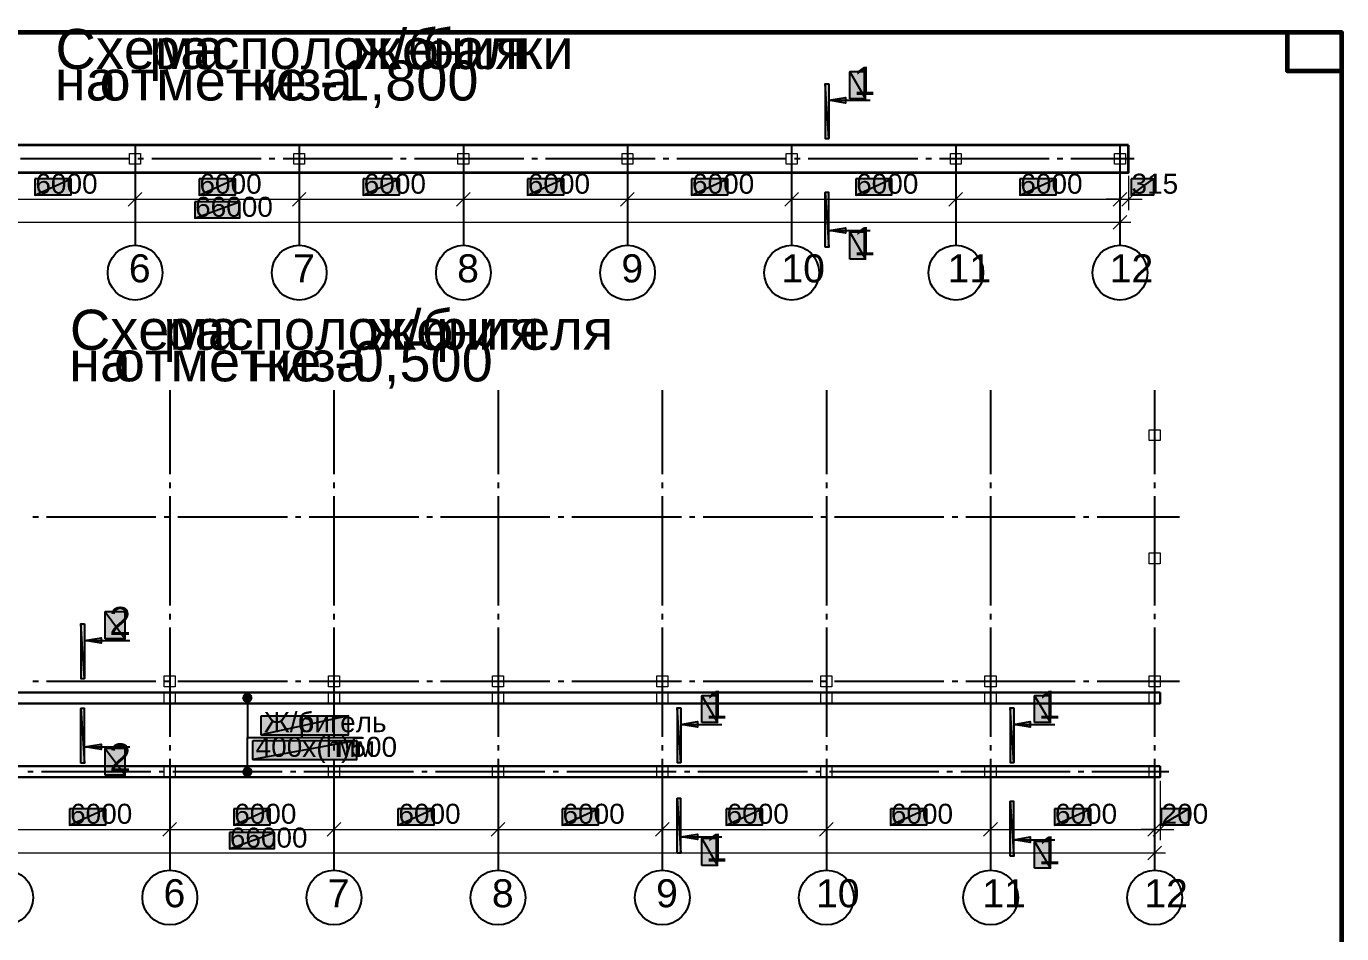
# Model space of a CAD drawing. Extents: x 8 to 21351, y 0 to 420.
# Drawn here: x 14166.9 to 14407.3, y 127.4 to 293.2 of the extents above; entities that cross this region are included whole.
import ezdxf

# ---------------------------------------------------------------- set-up
doc = ezdxf.new("R2010")
doc.units = 0
doc.styles.add('TEYPDFCAD_TEXT', font='arial.ttf')

msp = doc.modelspace()

# ---------------------------------------------------------------- hatches: boundary and pattern name
at = {"true_color": 0xffffff}
h = msp.add_hatch(color=0, dxfattribs=at)
h.paths.add_polyline_path([(14317.41, 280.01), (14317.41, 284.9), (14320.31, 280.01)])
h.paths.add_polyline_path([(14317.41, 284.9), (14320.31, 280.01), (14320.31, 284.9)])
h = msp.add_hatch(color=7)
h.paths.add_polyline_path([(14313.6, 282.7), (14313.6, 272.71), (14312.9, 282.7)])
h.paths.add_polyline_path([(14313.6, 272.71), (14312.9, 282.7), (14312.9, 272.71)])
for points in [[(14313.6, 279.72), (14316.61, 280.2), (14316.61, 279.21)], [(14313.6, 255.91), (14316.61, 256.39), (14316.61, 255.4)], [(14177.56, 181), (14180.57, 181.5), (14180.57, 180.51)], [(14286.57, 165.65), (14289.58, 166.16), (14289.58, 165.16)], [(14347.4, 165.65), (14350.41, 166.16), (14350.41, 165.16)], [(14177.56, 161.54), (14180.57, 162.05), (14180.57, 161.06)], [(14286.57, 145.1), (14289.58, 145.58), (14289.58, 144.59)], [(14347.4, 144.57), (14350.41, 145.08), (14350.41, 144.08)]]:
    msp.add_hatch(color=7).paths.add_polyline_path(points)
h = msp.add_hatch(color=0, dxfattribs=at)
h.paths.add_polyline_path([(14168.5, 265.39), (14168.5, 262.38), (14175.07, 265.39)])
h.paths.add_polyline_path([(14168.5, 262.38), (14175.07, 265.39), (14175.07, 262.38)])
h = msp.add_hatch(color=0, dxfattribs=at)
h.paths.add_polyline_path([(14198.5, 265.39), (14198.5, 262.38), (14205.08, 265.39)])
h.paths.add_polyline_path([(14198.5, 262.38), (14205.08, 265.39), (14205.08, 262.38)])
h = msp.add_hatch(color=0, dxfattribs=at)
h.paths.add_polyline_path([(14228.49, 265.39), (14228.49, 262.38), (14235.07, 265.39)])
h.paths.add_polyline_path([(14228.49, 262.38), (14235.07, 265.39), (14235.07, 262.38)])
h = msp.add_hatch(color=0, dxfattribs=at)
h.paths.add_polyline_path([(14258.5, 265.39), (14258.5, 262.38), (14265.09, 265.39)])
h.paths.add_polyline_path([(14258.5, 262.38), (14265.09, 265.39), (14265.09, 262.38)])
h = msp.add_hatch(color=0, dxfattribs=at)
h.paths.add_polyline_path([(14288.5, 265.39), (14288.5, 262.38), (14295.08, 265.39)])
h.paths.add_polyline_path([(14288.5, 262.38), (14295.08, 265.39), (14295.08, 262.38)])
h = msp.add_hatch(color=0, dxfattribs=at)
h.paths.add_polyline_path([(14318.51, 265.39), (14318.51, 262.38), (14325.07, 265.39)])
h.paths.add_polyline_path([(14318.51, 262.38), (14325.07, 265.39), (14325.07, 262.38)])
h = msp.add_hatch(color=0, dxfattribs=at)
h.paths.add_polyline_path([(14348.51, 265.39), (14348.51, 262.38), (14355.09, 265.39)])
h.paths.add_polyline_path([(14348.51, 262.38), (14355.09, 265.39), (14355.09, 262.38)])
h = msp.add_hatch(color=0, dxfattribs=at)
h.paths.add_polyline_path([(14368.85, 265.39), (14368.85, 262.38), (14372.91, 265.39)])
h.paths.add_polyline_path([(14368.85, 262.38), (14372.91, 265.39), (14372.91, 262.38)])
h = msp.add_hatch(color=7)
h.paths.add_polyline_path([(14312.9, 252.9), (14312.9, 262.89), (14313.6, 252.9)])
h.paths.add_polyline_path([(14312.9, 262.89), (14313.6, 252.9), (14313.6, 262.89)])
h = msp.add_hatch(color=0, dxfattribs=at)
h.paths.add_polyline_path([(14197.69, 261.18), (14197.69, 258.19), (14205.88, 261.18)])
h.paths.add_polyline_path([(14197.69, 258.19), (14205.88, 261.18), (14205.88, 258.19)])
h = msp.add_hatch(color=0, dxfattribs=at)
h.paths.add_polyline_path([(14317.41, 250.7), (14317.41, 255.59), (14320.31, 250.7)])
h.paths.add_polyline_path([(14317.41, 255.59), (14320.31, 250.7), (14320.31, 255.59)])
h = msp.add_hatch(color=0, dxfattribs=at)
h.paths.add_polyline_path([(14181.35, 181.29), (14181.35, 186.2), (14185.01, 181.29)])
h.paths.add_polyline_path([(14181.35, 186.2), (14185.01, 181.29), (14185.01, 186.2)])
h = msp.add_hatch(color=7)
h.paths.add_polyline_path([(14177.56, 184), (14177.56, 174.01), (14176.86, 184)])
h.paths.add_polyline_path([(14177.56, 174.01), (14176.86, 184), (14176.86, 174.01)])
h = msp.add_hatch(color=7)
h.paths.add_polyline_path([(14206.6, 170.73), (14206.58, 170.5), (14207.32, 170.5)])
h.paths.add_polyline_path([(14206.58, 170.5), (14207.32, 170.5), (14206.6, 170.26)])
h.paths.add_polyline_path([(14207.32, 170.5), (14206.6, 170.26), (14206.71, 170.05)])
h = msp.add_hatch(color=7)
h.paths.add_polyline_path([(14207.09, 171.2), (14206.88, 171.09), (14207.32, 170.5)])
h.paths.add_polyline_path([(14206.88, 171.09), (14207.32, 170.5), (14206.71, 170.92)])
h.paths.add_polyline_path([(14207.32, 170.5), (14206.71, 170.92), (14206.6, 170.73)])
h = msp.add_hatch(color=7)
h.paths.add_polyline_path([(14207.77, 171.09), (14207.56, 171.2), (14207.32, 170.5)])
h.paths.add_polyline_path([(14207.56, 171.2), (14207.32, 170.5), (14207.32, 171.24)])
h.paths.add_polyline_path([(14207.32, 170.5), (14207.32, 171.24), (14207.09, 171.2)])
h = msp.add_hatch(color=7)
h.paths.add_polyline_path([(14208.06, 170.5), (14208.04, 170.73), (14207.32, 170.5)])
h.paths.add_polyline_path([(14208.04, 170.73), (14207.32, 170.5), (14207.94, 170.92)])
h.paths.add_polyline_path([(14207.32, 170.5), (14207.94, 170.92), (14207.77, 171.09)])
h = msp.add_hatch(color=0, dxfattribs=at)
h.paths.add_polyline_path([(14290.36, 165.97), (14290.36, 170.86), (14293.26, 165.97)])
h.paths.add_polyline_path([(14290.36, 170.86), (14293.26, 165.97), (14293.26, 170.86)])
h = msp.add_hatch(color=0, dxfattribs=at)
h.paths.add_polyline_path([(14351.19, 165.97), (14351.19, 170.86), (14354.09, 165.97)])
h.paths.add_polyline_path([(14351.19, 170.86), (14354.09, 165.97), (14354.09, 170.86)])
h = msp.add_hatch(color=7)
h.paths.add_polyline_path([(14176.86, 158.56), (14176.86, 168.55), (14177.56, 158.56)])
h.paths.add_polyline_path([(14176.86, 168.55), (14177.56, 158.56), (14177.56, 168.55)])
h = msp.add_hatch(color=7)
h.paths.add_polyline_path([(14206.71, 170.05), (14206.88, 169.88), (14207.32, 170.5)])
h.paths.add_polyline_path([(14206.88, 169.88), (14207.32, 170.5), (14207.09, 169.78)])
h.paths.add_polyline_path([(14207.32, 170.5), (14207.09, 169.78), (14207.32, 169.74)])
h = msp.add_hatch(color=7)
h.paths.add_polyline_path([(14207.32, 169.74), (14207.56, 169.78), (14207.32, 170.5)])
h.paths.add_polyline_path([(14207.56, 169.78), (14207.32, 170.5), (14207.77, 169.88)])
h.paths.add_polyline_path([(14207.32, 170.5), (14207.77, 169.88), (14207.94, 170.05)])
h = msp.add_hatch(color=7)
h.paths.add_polyline_path([(14207.94, 170.05), (14208.04, 170.26), (14207.32, 170.5)])
h.paths.add_polyline_path([(14208.04, 170.26), (14207.32, 170.5), (14208.06, 170.5)])
h = msp.add_hatch(color=7)
h.paths.add_polyline_path([(14286.57, 168.66), (14286.57, 158.67), (14285.87, 168.66)])
h.paths.add_polyline_path([(14286.57, 158.67), (14285.87, 168.66), (14285.87, 158.67)])
h = msp.add_hatch(color=7)
h.paths.add_polyline_path([(14347.4, 168.66), (14347.4, 158.67), (14346.71, 168.66)])
h.paths.add_polyline_path([(14347.4, 158.67), (14346.71, 168.66), (14346.71, 158.67)])
h = msp.add_hatch(color=0, dxfattribs=at)
h.paths.add_polyline_path([(14209.84, 167.24), (14225.8, 167.24), (14209.84, 163.72)])
h.paths.add_polyline_path([(14225.8, 167.24), (14209.84, 163.72), (14225.8, 163.72)])
h = msp.add_hatch(color=0, dxfattribs=at)
h.paths.add_polyline_path([(14181.35, 156.36), (14181.35, 161.25), (14185.01, 156.36)])
h.paths.add_polyline_path([(14181.35, 161.25), (14185.01, 156.36), (14185.01, 161.25)])
h = msp.add_hatch(color=0, dxfattribs=at)
h.paths.add_polyline_path([(14208.32, 162.73), (14227.31, 162.73), (14208.32, 159.24)])
h.paths.add_polyline_path([(14227.31, 162.73), (14208.32, 159.24), (14227.31, 159.24)])
h = msp.add_hatch(color=7)
h.paths.add_polyline_path([(14206.6, 157.23), (14206.58, 156.99), (14207.32, 156.99)])
h.paths.add_polyline_path([(14206.58, 156.99), (14207.32, 156.99), (14206.6, 156.76)])
h.paths.add_polyline_path([(14207.32, 156.99), (14206.6, 156.76), (14206.71, 156.55)])
h = msp.add_hatch(color=7)
h.paths.add_polyline_path([(14207.09, 157.71), (14206.88, 157.61), (14207.32, 156.99)])
h.paths.add_polyline_path([(14206.88, 157.61), (14207.32, 156.99), (14206.71, 157.44)])
h.paths.add_polyline_path([(14207.32, 156.99), (14206.71, 157.44), (14206.6, 157.23)])
h = msp.add_hatch(color=7)
h.paths.add_polyline_path([(14206.71, 156.55), (14206.88, 156.38), (14207.32, 156.99)])
h.paths.add_polyline_path([(14206.88, 156.38), (14207.32, 156.99), (14207.09, 156.27)])
h.paths.add_polyline_path([(14207.32, 156.99), (14207.09, 156.27), (14207.32, 156.25)])
h = msp.add_hatch(color=7)
h.paths.add_polyline_path([(14207.77, 157.61), (14207.56, 157.71), (14207.32, 156.99)])
h.paths.add_polyline_path([(14207.56, 157.71), (14207.32, 156.99), (14207.32, 157.73)])
h.paths.add_polyline_path([(14207.32, 156.99), (14207.32, 157.73), (14207.09, 157.71)])
h = msp.add_hatch(color=7)
h.paths.add_polyline_path([(14208.06, 156.99), (14208.04, 157.23), (14207.32, 156.99)])
h.paths.add_polyline_path([(14208.04, 157.23), (14207.32, 156.99), (14207.94, 157.44)])
h.paths.add_polyline_path([(14207.32, 156.99), (14207.94, 157.44), (14207.77, 157.61)])
h = msp.add_hatch(color=7)
h.paths.add_polyline_path([(14207.32, 156.25), (14207.56, 156.27), (14207.32, 156.99)])
h.paths.add_polyline_path([(14207.56, 156.27), (14207.32, 156.99), (14207.77, 156.38)])
h.paths.add_polyline_path([(14207.32, 156.99), (14207.77, 156.38), (14207.94, 156.55)])
h = msp.add_hatch(color=7)
h.paths.add_polyline_path([(14207.94, 156.55), (14208.04, 156.76), (14207.32, 156.99)])
h.paths.add_polyline_path([(14208.04, 156.76), (14207.32, 156.99), (14208.06, 156.99)])
h = msp.add_hatch(color=7)
h.paths.add_polyline_path([(14285.87, 142.09), (14285.87, 152.08), (14286.57, 142.09)])
h.paths.add_polyline_path([(14285.87, 152.08), (14286.57, 142.09), (14286.57, 152.08)])
h = msp.add_hatch(color=7)
h.paths.add_polyline_path([(14346.71, 141.58), (14346.71, 151.57), (14347.4, 141.58)])
h.paths.add_polyline_path([(14346.71, 151.57), (14347.4, 141.58), (14347.4, 151.57)])
h = msp.add_hatch(color=0, dxfattribs=at)
h.paths.add_polyline_path([(14174.83, 150.22), (14174.83, 147.24), (14181.42, 150.22)])
h.paths.add_polyline_path([(14174.83, 147.24), (14181.42, 150.22), (14181.42, 147.24)])
h = msp.add_hatch(color=0, dxfattribs=at)
h.paths.add_polyline_path([(14204.85, 150.22), (14204.85, 147.24), (14211.43, 150.22)])
h.paths.add_polyline_path([(14204.85, 147.24), (14211.43, 150.22), (14211.43, 147.24)])
h = msp.add_hatch(color=0, dxfattribs=at)
h.paths.add_polyline_path([(14234.84, 150.22), (14234.84, 147.24), (14241.42, 150.22)])
h.paths.add_polyline_path([(14234.84, 147.24), (14241.42, 150.22), (14241.42, 147.24)])
h = msp.add_hatch(color=0, dxfattribs=at)
h.paths.add_polyline_path([(14264.85, 150.22), (14264.85, 147.24), (14271.42, 150.22)])
h.paths.add_polyline_path([(14264.85, 147.24), (14271.42, 150.22), (14271.42, 147.24)])
h = msp.add_hatch(color=0, dxfattribs=at)
h.paths.add_polyline_path([(14294.85, 150.22), (14294.85, 147.24), (14301.43, 150.22)])
h.paths.add_polyline_path([(14294.85, 147.24), (14301.43, 150.22), (14301.43, 147.24)])
h = msp.add_hatch(color=0, dxfattribs=at)
h.paths.add_polyline_path([(14324.84, 150.22), (14324.84, 147.24), (14331.42, 150.22)])
h.paths.add_polyline_path([(14324.84, 147.24), (14331.42, 150.22), (14331.42, 147.24)])
h = msp.add_hatch(color=0, dxfattribs=at)
h.paths.add_polyline_path([(14354.86, 150.22), (14354.86, 147.24), (14361.44, 150.22)])
h.paths.add_polyline_path([(14354.86, 147.24), (14361.44, 150.22), (14361.44, 147.24)])
h = msp.add_hatch(color=0, dxfattribs=at)
h.paths.add_polyline_path([(14374.33, 150.22), (14374.33, 147.24), (14379.3, 150.22)])
h.paths.add_polyline_path([(14374.33, 147.24), (14379.3, 150.22), (14379.3, 147.24)])
h = msp.add_hatch(color=0, dxfattribs=at)
h.paths.add_polyline_path([(14204.04, 145.88), (14204.04, 142.88), (14212.23, 145.88)])
h.paths.add_polyline_path([(14204.04, 142.88), (14212.23, 145.88), (14212.23, 142.88)])
h = msp.add_hatch(color=0, dxfattribs=at)
h.paths.add_polyline_path([(14290.36, 139.89), (14290.36, 144.78), (14293.26, 139.89)])
h.paths.add_polyline_path([(14290.36, 144.78), (14293.26, 139.89), (14293.26, 144.78)])
h = msp.add_hatch(color=0, dxfattribs=at)
h.paths.add_polyline_path([(14351.19, 139.38), (14351.19, 144.27), (14354.09, 139.38)])
h.paths.add_polyline_path([(14351.19, 144.27), (14354.09, 139.38), (14354.09, 144.27)])

# ---------------------------------------------------------------- linework, layer by layer
at = {"color": 0, "lineweight": 0, "true_color": 0xffffff}
for p, q in [((14320.31, 280.01), (14320.31, 284.9)), ((14320.31, 250.7), (14320.31, 255.59)), ((14185.01, 181.29), (14185.01, 186.2)), ((14293.26, 165.97), (14293.26, 170.86)), ((14354.09, 165.97), (14354.09, 170.86)), ((14209.84, 163.72), (14225.8, 163.72)), ((14185.01, 156.36), (14185.01, 161.25)), ((14208.32, 159.24), (14227.31, 159.24)), ((14293.26, 139.89), (14293.26, 144.78)), ((14354.09, 139.38), (14354.09, 144.27))]:
    msp.add_line(p, q, dxfattribs=at)
at = {"color": 7, "lineweight": 25}
for p, q in [((14313.6, 279.72), (14321.12, 279.72)), ((14186.79, 271.53), (14186.79, 258.21)), ((14216.79, 271.53), (14216.79, 258.21)), ((14246.8, 271.53), (14246.8, 258.21)), ((14276.79, 271.53), (14276.79, 258.21)), ((14306.79, 271.53), (14306.79, 258.21)), ((14336.8, 271.53), (14336.8, 258.21)), ((14366.79, 271.53), (14366.79, 258.21)), ((14185.84, 269.03), (14165.84, 269.03)), ((14188.34, 269.03), (14187.32, 269.03)), ((14209.84, 269.03), (14189.84, 269.03)), ((14212.34, 269.03), (14211.32, 269.03)), ((14233.85, 269.03), (14213.84, 269.03)), ((14236.34, 269.03), (14235.33, 269.03)), ((14257.83, 269.03), (14237.85, 269.03)), ((14260.35, 269.03), (14259.33, 269.03)), ((14281.83, 269.03), (14261.83, 269.03)), ((14284.35, 269.03), (14283.33, 269.03)), ((14305.83, 269.03), (14285.83, 269.03)), ((14308.33, 269.03), (14307.34, 269.03)), ((14329.84, 269.03), (14309.83, 269.03)), ((14332.33, 269.03), (14331.34, 269.03)), ((14353.84, 269.03), (14333.84, 269.03)), ((14356.34, 269.03), (14355.34, 269.03)), ((14369.42, 269.03), (14357.84, 269.03)), ((14186.79, 258.21), (14186.79, 253.2)), ((14216.79, 258.21), (14216.79, 253.2)), ((14246.8, 258.21), (14246.8, 253.2)), ((14276.79, 258.21), (14276.79, 253.2)), ((14306.79, 258.21), (14306.79, 253.2)), ((14336.8, 258.21), (14336.8, 253.2)), ((14366.79, 258.21), (14366.79, 253.2)), ((14313.6, 255.91), (14321.12, 255.91)), ((14177.56, 181), (14185.82, 181)), ((14207.32, 170.5), (14207.32, 163.24)), ((14286.57, 165.65), (14294.06, 165.65)), ((14347.4, 165.65), (14354.9, 165.65)), ((14177.56, 161.54), (14185.82, 161.54)), ((14207.32, 156.99), (14207.32, 163.24)), ((14207.32, 163.24), (14228.32, 163.24)), ((14168.19, 156.99), (14167.17, 156.99)), ((14189.67, 156.99), (14169.67, 156.99)), ((14192.17, 156.99), (14191.17, 156.99)), ((14213.67, 156.99), (14193.67, 156.99)), ((14216.17, 156.99), (14215.18, 156.99)), ((14237.68, 156.99), (14217.67, 156.99)), ((14240.17, 156.99), (14239.18, 156.99)), ((14261.68, 156.99), (14241.68, 156.99)), ((14264.18, 156.99), (14263.18, 156.99)), ((14285.68, 156.99), (14265.68, 156.99)), ((14288.18, 156.99), (14287.19, 156.99)), ((14309.69, 156.99), (14289.68, 156.99)), ((14312.18, 156.99), (14311.19, 156.99)), ((14333.69, 156.99), (14313.69, 156.99)), ((14336.19, 156.99), (14335.19, 156.99)), ((14357.69, 156.99), (14337.69, 156.99)), ((14360.19, 156.99), (14359.19, 156.99)), ((14375.75, 156.99), (14361.69, 156.99)), ((14286.57, 145.1), (14294.06, 145.1)), ((14347.4, 144.57), (14354.9, 144.57))]:
    msp.add_line(p, q, dxfattribs=at)
at = {"color": 7, "lineweight": 5}
for p, q in [((14366.79, 265.9), (14366.79, 259.63)), ((14368.38, 265.9), (14368.38, 259.63)), ((14185.54, 260.39), (14188.04, 262.89)), ((14188.04, 262.89), (14185.54, 260.39)), ((14186.79, 262.25), (14186.79, 263.63)), ((14186.79, 262.25), (14186.79, 263.63)), ((14215.54, 260.39), (14218.03, 262.89)), ((14218.03, 262.89), (14215.54, 260.39)), ((14216.79, 262.25), (14216.79, 263.63)), ((14216.79, 262.25), (14216.79, 263.63)), ((14245.53, 260.39), (14248.05, 262.89)), ((14248.05, 262.89), (14245.53, 260.39)), ((14246.8, 262.25), (14246.8, 263.63)), ((14246.8, 262.25), (14246.8, 263.63)), ((14275.54, 260.39), (14278.04, 262.89)), ((14278.04, 262.89), (14275.54, 260.39)), ((14276.79, 262.25), (14276.79, 263.63)), ((14276.79, 262.25), (14276.79, 263.63)), ((14305.54, 260.39), (14308.03, 262.89)), ((14308.03, 262.89), (14305.54, 260.39)), ((14306.79, 262.25), (14306.79, 263.63)), ((14306.79, 262.25), (14306.79, 263.63)), ((14335.55, 260.39), (14338.05, 262.89)), ((14338.05, 262.89), (14335.55, 260.39)), ((14336.8, 262.25), (14336.8, 263.63)), ((14336.8, 262.25), (14336.8, 263.63)), ((14365.54, 260.39), (14368.04, 262.89)), ((14365.54, 260.39), (14368.04, 262.89)), ((14369.63, 262.89), (14367.13, 260.39)), ((14154.79, 261.64), (14188.78, 261.64)), ((14184.78, 261.64), (14218.8, 261.64)), ((14214.8, 261.64), (14248.79, 261.64)), ((14244.79, 261.64), (14278.78, 261.64)), ((14274.78, 261.64), (14308.8, 261.64)), ((14304.8, 261.64), (14338.79, 261.64)), ((14334.79, 261.64), (14368.8, 261.64)), ((14366.79, 261.64), (14364.3, 261.64)), ((14366.79, 261.64), (14368.38, 261.64)), ((14366.79, 261.01), (14366.79, 259.63)), ((14368.38, 261.64), (14370.88, 261.64)), ((14034.77, 257.43), (14368.8, 257.43)), ((14365.54, 256.18), (14368.04, 258.68)), ((14366.79, 258.06), (14366.79, 259.44)), ((14373.14, 155.36), (14373.14, 144.48)), ((14374.14, 155.36), (14374.14, 144.48)), ((14191.87, 145.22), (14194.39, 147.72)), ((14194.39, 147.72), (14191.87, 145.22)), ((14193.14, 147.11), (14193.14, 148.48)), ((14193.14, 147.11), (14193.14, 148.48)), ((14221.89, 145.22), (14224.38, 147.72)), ((14224.38, 147.72), (14221.89, 145.22)), ((14223.14, 147.11), (14223.14, 148.48)), ((14223.14, 147.11), (14223.14, 148.48)), ((14251.88, 145.22), (14254.38, 147.72)), ((14254.38, 147.72), (14251.88, 145.22)), ((14253.13, 147.11), (14253.13, 148.48)), ((14253.13, 147.11), (14253.13, 148.48)), ((14281.89, 145.22), (14284.39, 147.72)), ((14284.39, 147.72), (14281.89, 145.22)), ((14283.14, 147.11), (14283.14, 148.48)), ((14283.14, 147.11), (14283.14, 148.48)), ((14311.89, 145.22), (14314.38, 147.72)), ((14314.38, 147.72), (14311.89, 145.22)), ((14313.14, 147.11), (14313.14, 148.48)), ((14313.14, 147.11), (14313.14, 148.48)), ((14341.88, 145.22), (14344.4, 147.72)), ((14344.4, 147.72), (14341.88, 145.22)), ((14343.15, 147.11), (14343.15, 148.48)), ((14343.15, 147.11), (14343.15, 148.48)), ((14371.89, 145.22), (14374.39, 147.72)), ((14371.89, 145.22), (14374.39, 147.72)), ((14375.39, 147.72), (14372.89, 145.22)), ((14161.14, 146.47), (14195.13, 146.47)), ((14191.13, 146.47), (14225.12, 146.47)), ((14221.12, 146.47), (14255.14, 146.47)), ((14251.14, 146.47), (14285.13, 146.47)), ((14281.13, 146.47), (14315.15, 146.47)), ((14311.15, 146.47), (14345.14, 146.47)), ((14341.14, 146.47), (14375.13, 146.47)), ((14373.14, 146.47), (14370.65, 146.47)), ((14373.14, 146.47), (14374.14, 146.47)), ((14373.14, 145.86), (14373.14, 144.48)), ((14374.14, 146.47), (14376.64, 146.47)), ((14375.13, 142.13), (14041.12, 142.13)), ((14371.89, 140.89), (14374.39, 143.38)), ((14373.14, 142.18), (14373.14, 140.12))]:
    msp.add_line(p, q, dxfattribs=at)
at = {"lineweight": 25}
for p, q in [((14193.14, 226.74), (14193.14, 211.37)), ((14223.14, 226.74), (14223.14, 211.37)), ((14253.13, 226.74), (14253.13, 211.37)), ((14283.14, 226.74), (14283.14, 211.37)), ((14313.14, 226.74), (14313.14, 211.37)), ((14343.15, 226.74), (14343.15, 211.37)), ((14373.14, 226.74), (14373.14, 211.37)), ((14193.14, 209.87), (14193.14, 208.85)), ((14223.14, 209.87), (14223.14, 208.85)), ((14253.13, 209.87), (14253.13, 208.85)), ((14283.14, 209.87), (14283.14, 208.85)), ((14313.14, 209.87), (14313.14, 208.85)), ((14343.15, 209.87), (14343.15, 208.85)), ((14373.14, 209.87), (14373.14, 208.85)), ((14193.14, 207.37), (14193.14, 187.37)), ((14223.14, 207.37), (14223.14, 187.37)), ((14253.13, 207.37), (14253.13, 187.37)), ((14283.14, 207.37), (14283.14, 187.37)), ((14313.14, 207.37), (14313.14, 187.37)), ((14343.15, 207.37), (14343.15, 187.37)), ((14373.14, 207.37), (14373.14, 187.37)), ((14169.14, 203.5), (14168.12, 203.5)), ((14190.62, 203.5), (14170.62, 203.5)), ((14193.14, 203.5), (14192.13, 203.5)), ((14214.63, 203.5), (14194.62, 203.5)), ((14217.12, 203.5), (14216.13, 203.5)), ((14238.63, 203.5), (14218.63, 203.5)), ((14241.13, 203.5), (14240.13, 203.5)), ((14262.63, 203.5), (14242.63, 203.5)), ((14265.13, 203.5), (14264.14, 203.5)), ((14286.64, 203.5), (14266.63, 203.5)), ((14289.13, 203.5), (14288.14, 203.5)), ((14310.64, 203.5), (14290.64, 203.5)), ((14313.14, 203.5), (14312.14, 203.5)), ((14334.64, 203.5), (14314.64, 203.5)), ((14337.14, 203.5), (14336.14, 203.5)), ((14358.64, 203.5), (14338.64, 203.5)), ((14361.14, 203.5), (14360.15, 203.5)), ((14377.67, 203.5), (14362.64, 203.5)), ((14193.14, 185.86), (14193.14, 184.85)), ((14223.14, 185.86), (14223.14, 184.85)), ((14253.13, 185.86), (14253.13, 184.85)), ((14283.14, 185.86), (14283.14, 184.85)), ((14313.14, 185.86), (14313.14, 184.85)), ((14343.15, 185.86), (14343.15, 184.85)), ((14373.14, 185.86), (14373.14, 184.87)), ((14193.14, 183.37), (14193.14, 163.36)), ((14223.14, 183.37), (14223.14, 163.36)), ((14253.13, 183.37), (14253.13, 163.36)), ((14283.14, 183.37), (14283.14, 163.36)), ((14313.14, 183.37), (14313.14, 163.36)), ((14343.15, 183.37), (14343.15, 163.36)), ((14373.14, 183.37), (14373.14, 163.36)), ((14169.14, 173.5), (14168.12, 173.5)), ((14190.62, 173.5), (14170.62, 173.5)), ((14193.14, 173.5), (14192.13, 173.5)), ((14214.63, 173.5), (14194.62, 173.5)), ((14217.12, 173.5), (14216.13, 173.5)), ((14238.63, 173.5), (14218.63, 173.5)), ((14241.13, 173.5), (14240.13, 173.5)), ((14262.63, 173.5), (14242.63, 173.5)), ((14265.13, 173.5), (14264.14, 173.5)), ((14286.64, 173.5), (14266.63, 173.5)), ((14289.13, 173.5), (14288.14, 173.5)), ((14310.64, 173.5), (14290.64, 173.5)), ((14313.14, 173.5), (14312.14, 173.5)), ((14334.64, 173.5), (14314.64, 173.5)), ((14337.14, 173.5), (14336.14, 173.5)), ((14358.64, 173.5), (14338.64, 173.5)), ((14361.14, 173.5), (14360.15, 173.5)), ((14377.67, 173.5), (14362.64, 173.5)), ((14193.14, 161.86), (14193.14, 160.87)), ((14223.14, 161.86), (14223.14, 160.87)), ((14253.13, 161.86), (14253.13, 160.87)), ((14283.14, 161.86), (14283.14, 160.87)), ((14313.14, 161.86), (14313.14, 160.87)), ((14343.15, 161.86), (14343.15, 160.87)), ((14373.14, 161.86), (14373.14, 160.87)), ((14193.14, 159.36), (14193.14, 143.98)), ((14223.14, 159.36), (14223.14, 143.98)), ((14253.13, 159.36), (14253.13, 143.98)), ((14283.14, 159.36), (14283.14, 143.98)), ((14313.14, 159.36), (14313.14, 143.98)), ((14343.15, 159.36), (14343.15, 143.98)), ((14373.14, 159.36), (14373.14, 143.98)), ((14193.14, 143.98), (14193.14, 138.98)), ((14223.14, 143.98), (14223.14, 138.98)), ((14253.13, 143.98), (14253.13, 138.98)), ((14283.14, 143.98), (14283.14, 138.98)), ((14313.14, 143.98), (14313.14, 138.98)), ((14343.15, 143.98), (14343.15, 138.98)), ((14373.14, 143.98), (14373.14, 138.98))]:
    msp.add_line(p, q, dxfattribs=at)
at = {"color": 7, "lineweight": 13}
for p, q in [((14194.14, 156), (14192.13, 156)), ((14224.13, 156), (14222.14, 156)), ((14254.14, 156), (14252.13, 156)), ((14284.14, 156), (14282.13, 156)), ((14314.13, 156), (14312.14, 156))]:
    msp.add_line(p, q, dxfattribs=at)
at = {"lineweight": 60}
for points in [[(14012.34, 5.1), (14407.33, 5.1), (14407.33, 292.08), (14012.34, 292.08)], [(14407.33, 285.09), (14407.33, 292.08), (14397.34, 292.08), (14397.34, 285.09)]]:
    msp.add_lwpolyline(points, close=True, dxfattribs=at)
at = {"color": 0, "true_color": 0xffffff}
for points in [[(14317.41, 280.01), (14317.41, 284.9), (14320.31, 280.01)], [(14317.41, 284.9), (14320.31, 280.01), (14320.31, 284.9)], [(14168.5, 265.39), (14168.5, 262.38), (14175.07, 265.39)], [(14168.5, 262.38), (14175.07, 265.39), (14175.07, 262.38)], [(14198.5, 265.39), (14198.5, 262.38), (14205.08, 265.39)], [(14198.5, 262.38), (14205.08, 265.39), (14205.08, 262.38)], [(14228.49, 265.39), (14228.49, 262.38), (14235.07, 265.39)], [(14228.49, 262.38), (14235.07, 265.39), (14235.07, 262.38)], [(14258.5, 265.39), (14258.5, 262.38), (14265.09, 265.39)], [(14258.5, 262.38), (14265.09, 265.39), (14265.09, 262.38)], [(14288.5, 265.39), (14288.5, 262.38), (14295.08, 265.39)], [(14288.5, 262.38), (14295.08, 265.39), (14295.08, 262.38)], [(14318.51, 265.39), (14318.51, 262.38), (14325.07, 265.39)], [(14318.51, 262.38), (14325.07, 265.39), (14325.07, 262.38)], [(14348.51, 265.39), (14348.51, 262.38), (14355.09, 265.39)], [(14348.51, 262.38), (14355.09, 265.39), (14355.09, 262.38)], [(14368.85, 265.39), (14368.85, 262.38), (14372.91, 265.39)], [(14368.85, 262.38), (14372.91, 265.39), (14372.91, 262.38)], [(14197.69, 261.18), (14197.69, 258.19), (14205.88, 261.18)], [(14197.69, 258.19), (14205.88, 261.18), (14205.88, 258.19)], [(14317.41, 250.7), (14317.41, 255.59), (14320.31, 250.7)], [(14317.41, 255.59), (14320.31, 250.7), (14320.31, 255.59)], [(14181.35, 181.29), (14181.35, 186.2), (14185.01, 181.29)], [(14181.35, 186.2), (14185.01, 181.29), (14185.01, 186.2)], [(14290.36, 165.97), (14290.36, 170.86), (14293.26, 165.97)], [(14290.36, 170.86), (14293.26, 165.97), (14293.26, 170.86)], [(14351.19, 165.97), (14351.19, 170.86), (14354.09, 165.97)], [(14351.19, 170.86), (14354.09, 165.97), (14354.09, 170.86)], [(14209.84, 167.24), (14225.8, 167.24), (14209.84, 163.72)], [(14225.8, 167.24), (14209.84, 163.72), (14225.8, 163.72)], [(14181.35, 156.36), (14181.35, 161.25), (14185.01, 156.36)], [(14181.35, 161.25), (14185.01, 156.36), (14185.01, 161.25)], [(14208.32, 162.73), (14227.31, 162.73), (14208.32, 159.24)], [(14227.31, 162.73), (14208.32, 159.24), (14227.31, 159.24)], [(14174.83, 150.22), (14174.83, 147.24), (14181.42, 150.22)], [(14174.83, 147.24), (14181.42, 150.22), (14181.42, 147.24)], [(14204.85, 150.22), (14204.85, 147.24), (14211.43, 150.22)], [(14204.85, 147.24), (14211.43, 150.22), (14211.43, 147.24)], [(14234.84, 150.22), (14234.84, 147.24), (14241.42, 150.22)], [(14234.84, 147.24), (14241.42, 150.22), (14241.42, 147.24)], [(14264.85, 150.22), (14264.85, 147.24), (14271.42, 150.22)], [(14264.85, 147.24), (14271.42, 150.22), (14271.42, 147.24)], [(14294.85, 150.22), (14294.85, 147.24), (14301.43, 150.22)], [(14294.85, 147.24), (14301.43, 150.22), (14301.43, 147.24)], [(14324.84, 150.22), (14324.84, 147.24), (14331.42, 150.22)], [(14324.84, 147.24), (14331.42, 150.22), (14331.42, 147.24)], [(14354.86, 150.22), (14354.86, 147.24), (14361.44, 150.22)], [(14354.86, 147.24), (14361.44, 150.22), (14361.44, 147.24)], [(14374.33, 150.22), (14374.33, 147.24), (14379.3, 150.22)], [(14374.33, 147.24), (14379.3, 150.22), (14379.3, 147.24)], [(14204.04, 145.88), (14204.04, 142.88), (14212.23, 145.88)], [(14204.04, 142.88), (14212.23, 145.88), (14212.23, 142.88)], [(14290.36, 139.89), (14290.36, 144.78), (14293.26, 139.89)], [(14290.36, 144.78), (14293.26, 139.89), (14293.26, 144.78)], [(14351.19, 139.38), (14351.19, 144.27), (14354.09, 139.38)], [(14351.19, 144.27), (14354.09, 139.38), (14354.09, 144.27)]]:
    msp.add_lwpolyline(points, close=True, dxfattribs=at)
at = {"color": 7}
for points in [[(14313.6, 282.7), (14313.6, 272.71), (14312.9, 282.7)], [(14313.6, 272.71), (14312.9, 282.7), (14312.9, 272.71)], [(14313.6, 279.72), (14316.61, 280.2), (14316.61, 279.21)], [(14312.9, 252.9), (14312.9, 262.89), (14313.6, 252.9)], [(14312.9, 262.89), (14313.6, 252.9), (14313.6, 262.89)], [(14313.6, 255.91), (14316.61, 256.39), (14316.61, 255.4)], [(14177.56, 184), (14177.56, 174.01), (14176.86, 184)], [(14177.56, 174.01), (14176.86, 184), (14176.86, 174.01)], [(14177.56, 181), (14180.57, 181.5), (14180.57, 180.51)], [(14206.6, 170.73), (14206.58, 170.5), (14207.32, 170.5)], [(14207.32, 170.5), (14206.71, 170.92), (14206.6, 170.73)], [(14206.88, 171.09), (14207.32, 170.5), (14206.71, 170.92)], [(14207.09, 171.2), (14206.88, 171.09), (14207.32, 170.5)], [(14207.32, 170.5), (14207.32, 171.24), (14207.09, 171.2)], [(14207.56, 171.2), (14207.32, 170.5), (14207.32, 171.24)], [(14207.77, 171.09), (14207.56, 171.2), (14207.32, 170.5)], [(14207.32, 170.5), (14207.94, 170.92), (14207.77, 171.09)], [(14208.04, 170.73), (14207.32, 170.5), (14207.94, 170.92)], [(14208.06, 170.5), (14208.04, 170.73), (14207.32, 170.5)], [(14176.86, 158.56), (14176.86, 168.55), (14177.56, 158.56)], [(14176.86, 168.55), (14177.56, 158.56), (14177.56, 168.55)], [(14206.58, 170.5), (14207.32, 170.5), (14206.6, 170.26)], [(14207.32, 170.5), (14206.6, 170.26), (14206.71, 170.05)], [(14206.71, 170.05), (14206.88, 169.88), (14207.32, 170.5)], [(14206.88, 169.88), (14207.32, 170.5), (14207.09, 169.78)], [(14207.32, 170.5), (14207.09, 169.78), (14207.32, 169.74)], [(14207.32, 169.74), (14207.56, 169.78), (14207.32, 170.5)], [(14207.56, 169.78), (14207.32, 170.5), (14207.77, 169.88)], [(14207.32, 170.5), (14207.77, 169.88), (14207.94, 170.05)], [(14207.94, 170.05), (14208.04, 170.26), (14207.32, 170.5)], [(14208.04, 170.26), (14207.32, 170.5), (14208.06, 170.5)], [(14286.57, 168.66), (14286.57, 158.67), (14285.87, 168.66)], [(14286.57, 158.67), (14285.87, 168.66), (14285.87, 158.67)], [(14347.4, 168.66), (14347.4, 158.67), (14346.71, 168.66)], [(14347.4, 158.67), (14346.71, 168.66), (14346.71, 158.67)], [(14286.57, 165.65), (14289.58, 166.16), (14289.58, 165.16)], [(14347.4, 165.65), (14350.41, 166.16), (14350.41, 165.16)], [(14177.56, 161.54), (14180.57, 162.05), (14180.57, 161.06)], [(14206.6, 157.23), (14206.58, 156.99), (14207.32, 156.99)], [(14206.58, 156.99), (14207.32, 156.99), (14206.6, 156.76)], [(14207.32, 156.99), (14206.71, 157.44), (14206.6, 157.23)], [(14207.32, 156.99), (14206.6, 156.76), (14206.71, 156.55)], [(14206.88, 157.61), (14207.32, 156.99), (14206.71, 157.44)], [(14206.71, 156.55), (14206.88, 156.38), (14207.32, 156.99)], [(14207.09, 157.71), (14206.88, 157.61), (14207.32, 156.99)], [(14206.88, 156.38), (14207.32, 156.99), (14207.09, 156.27)], [(14207.32, 156.99), (14207.32, 157.73), (14207.09, 157.71)], [(14207.32, 156.99), (14207.09, 156.27), (14207.32, 156.25)], [(14207.56, 157.71), (14207.32, 156.99), (14207.32, 157.73)], [(14207.77, 157.61), (14207.56, 157.71), (14207.32, 156.99)], [(14207.32, 156.99), (14207.94, 157.44), (14207.77, 157.61)], [(14208.04, 157.23), (14207.32, 156.99), (14207.94, 157.44)], [(14208.06, 156.99), (14208.04, 157.23), (14207.32, 156.99)], [(14207.32, 156.25), (14207.56, 156.27), (14207.32, 156.99)], [(14207.56, 156.27), (14207.32, 156.99), (14207.77, 156.38)], [(14207.32, 156.99), (14207.77, 156.38), (14207.94, 156.55)], [(14207.94, 156.55), (14208.04, 156.76), (14207.32, 156.99)], [(14208.04, 156.76), (14207.32, 156.99), (14208.06, 156.99)], [(14285.87, 142.09), (14285.87, 152.08), (14286.57, 142.09)], [(14285.87, 152.08), (14286.57, 142.09), (14286.57, 152.08)], [(14346.71, 141.58), (14346.71, 151.57), (14347.4, 141.58)], [(14346.71, 151.57), (14347.4, 141.58), (14347.4, 151.57)], [(14286.57, 145.1), (14289.58, 145.58), (14289.58, 144.59)], [(14347.4, 144.57), (14350.41, 145.08), (14350.41, 144.08)]]:
    msp.add_lwpolyline(points, close=True, dxfattribs=at)
at = {"color": 7, "lineweight": 35}
msp.add_lwpolyline([(14368.38, 271.53), (14035.2, 271.53), (14035.2, 266.51), (14368.38, 266.51)], close=True, dxfattribs=at)
at = {"color": 7, "lineweight": 20}
for points in [[(14185.78, 270.02), (14187.79, 270.02), (14187.79, 268.01), (14185.78, 268.01)], [(14215.79, 270.02), (14217.78, 270.02), (14217.78, 268.01), (14215.79, 268.01)], [(14245.78, 270.02), (14247.79, 270.02), (14247.79, 268.01), (14245.78, 268.01)], [(14275.8, 270.02), (14277.79, 270.02), (14277.79, 268.01), (14275.8, 268.01)], [(14305.79, 270.02), (14307.8, 270.02), (14307.8, 268.01), (14305.79, 268.01)], [(14335.81, 270.02), (14337.8, 270.02), (14337.8, 268.01), (14335.81, 268.01)], [(14365.8, 270.02), (14367.79, 270.02), (14367.79, 268.01), (14365.8, 268.01)]]:
    msp.add_lwpolyline(points, close=True, dxfattribs=at)
at = {"lineweight": 13}
for points in [[(14372.15, 219.5), (14374.14, 219.5), (14374.14, 217.51), (14372.15, 217.51)], [(14372.15, 197), (14374.14, 197), (14374.14, 194.99), (14372.15, 194.99)], [(14192.13, 174.5), (14194.14, 174.5), (14194.14, 172.49), (14192.13, 172.49)], [(14222.14, 174.5), (14224.13, 174.5), (14224.13, 172.49), (14222.14, 172.49)], [(14252.13, 174.5), (14254.14, 174.5), (14254.14, 172.49), (14252.13, 172.49)], [(14282.13, 174.5), (14284.14, 174.5), (14284.14, 172.49), (14282.13, 172.49)], [(14312.14, 174.5), (14314.13, 174.5), (14314.13, 172.49), (14312.14, 172.49)], [(14342.13, 174.5), (14344.15, 174.5), (14344.15, 172.49), (14342.13, 172.49)], [(14372.15, 174.5), (14374.14, 174.5), (14374.14, 172.49), (14372.15, 172.49)]]:
    msp.add_lwpolyline(points, close=True, dxfattribs=at)
at = {"color": 7, "lineweight": 30}
for points in [[(14374.14, 171.49), (14042.12, 171.49), (14042.12, 169.5), (14374.14, 169.5)], [(14374.14, 157.99), (14042.12, 157.99), (14042.12, 156), (14374.14, 156)]]:
    msp.add_lwpolyline(points, close=True, dxfattribs=at)
at = {"color": 7, "lineweight": 13}
for points in [[(14192.13, 171.49), (14194.14, 171.49), (14194.14, 169.5), (14192.13, 169.5)], [(14222.14, 171.49), (14224.13, 171.49), (14224.13, 169.5), (14222.14, 169.5)], [(14252.13, 171.49), (14254.14, 171.49), (14254.14, 169.5), (14252.13, 169.5)], [(14282.13, 171.49), (14284.14, 171.49), (14284.14, 169.5), (14282.13, 169.5)], [(14312.14, 171.49), (14314.13, 171.49), (14314.13, 169.5), (14312.14, 169.5)], [(14342.13, 171.49), (14344.15, 171.49), (14344.15, 169.5), (14342.13, 169.5)], [(14372.15, 171.49), (14374.14, 171.49), (14374.14, 169.5), (14372.15, 169.5)], [(14192.13, 157.99), (14194.14, 157.99), (14194.14, 156), (14192.13, 156)], [(14222.14, 157.99), (14224.13, 157.99), (14224.13, 156), (14222.14, 156)], [(14252.13, 157.99), (14254.14, 157.99), (14254.14, 156), (14252.13, 156)], [(14282.13, 157.99), (14284.14, 157.99), (14284.14, 156), (14282.13, 156)], [(14312.14, 157.99), (14314.13, 157.99), (14314.13, 156), (14312.14, 156)], [(14342.13, 157.99), (14344.15, 157.99), (14344.15, 156), (14342.13, 156)], [(14372.15, 157.99), (14374.14, 157.99), (14374.14, 156), (14372.15, 156)]]:
    msp.add_lwpolyline(points, close=True, dxfattribs=at)
at = {"color": 7, "lineweight": 25}
for centre in [(14186.8, 248.21), (14216.8, 248.21), (14246.81, 248.21), (14276.8, 248.21), (14306.8, 248.21), (14336.81, 248.21), (14366.8, 248.21)]:
    msp.add_circle(centre, 5.01, dxfattribs=at)
at = {"lineweight": 25}
for centre in [(14163.14, 134), (14193.15, 134), (14223.15, 134), (14253.14, 134), (14283.15, 134), (14313.15, 134), (14343.16, 134), (14373.15, 134)]:
    msp.add_circle(centre, 5.01, dxfattribs=at)

# ---------------------------------------------------------------- texts
at = {"color": 7, "style": 'TEYPDFCAD_TEXT'}
for s, height, p in [('Схема', 7.32, (14172.25, 285.43)), ('расположения', 7.3201, (14189.36, 285.43)), ('ж/б', 7.32, (14226.85, 285.43)), ('балки', 7.32, (14239.24, 285.43)), ('-1,800', 7.32, (14220.57, 279.68)), ('на', 7.32, (14172.12, 279.68)), ('отметке', 7.32, (14180.29, 279.68)), ('низа', 7.32, (14204.83, 279.68)), ('1', 5.13, (14318.11, 280.71)), ('6000', 3.662, (14168.57, 262.64)), ('6000', 3.662, (14198.56, 262.64)), ('6000', 3.662, (14228.58, 262.64)), ('6000', 3.662, (14258.57, 262.64)), ('6000', 3.662, (14288.58, 262.64)), ('6000', 3.662, (14318.58, 262.64)), ('6000', 3.662, (14348.59, 262.64)), ('315', 3.662, (14368.91, 262.64)), ('66000', 3.662, (14197.76, 258.42)), ('1', 5.13, (14318.11, 251.4)), ('6', 5.13, (14185.65, 246.44)), ('7', 5.13, (14215.66, 246.44)), ('8', 5.13, (14245.66, 246.44)), ('9', 5.13, (14275.67, 246.44)), ('10', 5.126, (14304.92, 246.44)), ('11', 5.126, (14335.3, 246.44)), ('12', 5.126, (14364.93, 246.44)), ('Схема', 7.32, (14174.88, 234.12)), ('ж/б', 7.32, (14229.46, 234.12)), ('расположения', 7.3201, (14191.98, 234.12)), ('ригеля', 7.32, (14241.85, 234.12)), ('-0,500', 7.32, (14223.18, 228.35)), ('на', 7.32, (14174.74, 228.35)), ('отметке', 7.32, (14182.91, 228.35)), ('низа', 7.32, (14207.45, 228.35)), ('2', 5.12, (14182.07, 182.01)), ('1', 5.12, (14291.06, 166.67)), ('1', 5.12, (14351.89, 166.67)), ('Ж/б', 3.658, (14210.35, 164.23)), ('ригель', 3.658, (14216.72, 164.23)), ('400х(h)500', 3.658, (14208.83, 159.72)), ('2', 5.12, (14182.07, 157.06)), ('мм', 3.658, (14223.6, 159.72)), ('6000', 3.658, (14174.92, 147.49)), ('6000', 3.658, (14204.91, 147.49)), ('6000', 3.658, (14234.93, 147.49)), ('6000', 3.658, (14264.92, 147.49)), ('6000', 3.658, (14294.91, 147.49)), ('6000', 3.658, (14324.93, 147.49)), ('6000', 3.658, (14354.92, 147.49)), ('200', 3.658, (14374.41, 147.49)), ('66000', 3.658, (14204.11, 143.13)), ('1', 5.12, (14291.06, 140.59)), ('1', 5.12, (14351.89, 140.08)), ('6', 5.12, (14192, 132.23)), ('7', 5.12, (14222.01, 132.23)), ('8', 5.12, (14252.01, 132.23)), ('9', 5.12, (14282.02, 132.23)), ('10', 5.122, (14311.25, 132.23)), ('11', 5.122, (14341.65, 132.23)), ('12', 5.122, (14371.26, 132.23))]:
    msp.add_text(s, height=height, dxfattribs=at).set_placement(p)

doc.saveas('drawing.dxf')
